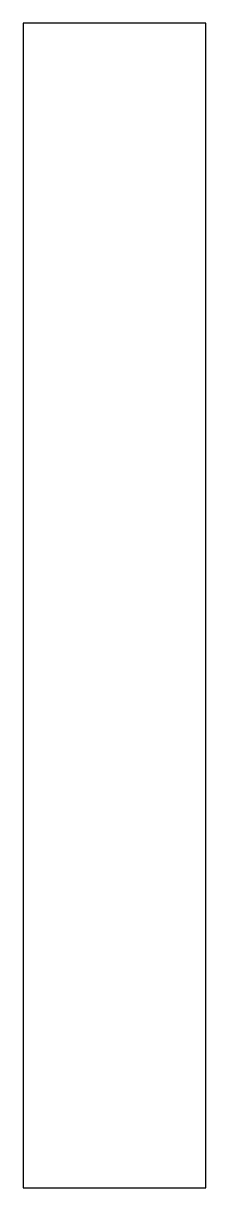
# Model space of a CAD drawing. Header units: millimetres. Extents: x -25 to 25, y -159 to 159.
import ezdxf

# ---------------------------------------------------------------- set-up
doc = ezdxf.new("R2010")
doc.units = ezdxf.units.MM

msp = doc.modelspace()

# ---------------------------------------------------------------- linework, layer by layer
for p, q in [((-25, 159.5), (-25, -159.5)), ((25, 159.5), (-25, 159.5)), ((25, -159.5), (25, 159.5)), ((-25, -159.5), (25, -159.5))]:
    msp.add_line(p, q)

doc.saveas('drawing.dxf')
